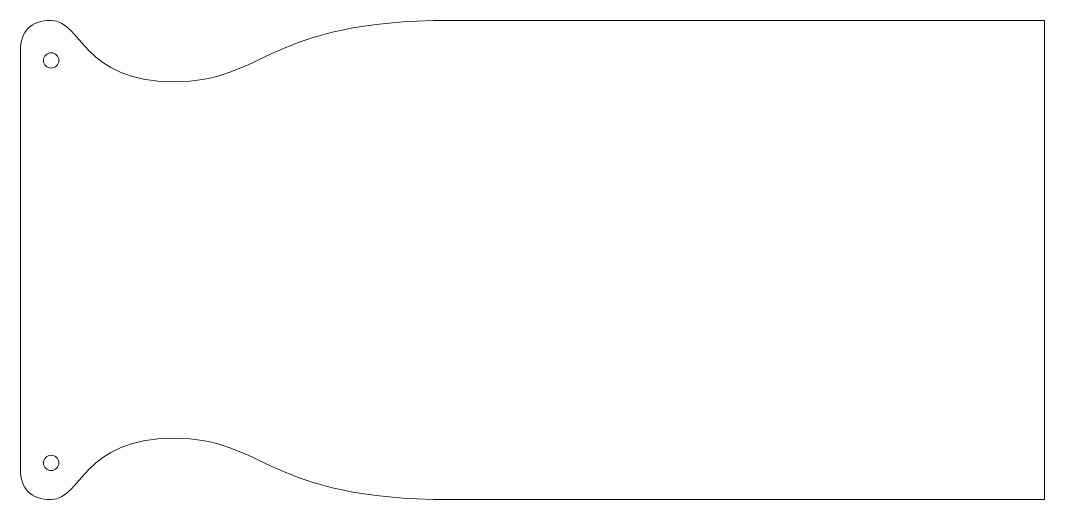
# Model space of a CAD drawing. Header units: millimetres. Extents: x 16 to 283, y -162 to -37.
import ezdxf

# ---------------------------------------------------------------- set-up
doc = ezdxf.new("R2010")
doc.units = ezdxf.units.MM
doc.header["$MEASUREMENT"] = 0
doc.layers.add('Layer 1', color=7, linetype='Continuous', lineweight=0)

# ---------------------------------------------------------------- blocks, each defined once
blk = doc.blocks.new('Block_0')
at = {"layer": 'Layer 1', "color": 18, "lineweight": 9, "true_color": 0x010101}
for centre in [(24.5, -47.94), (24.5, -152.94)]:
    blk.add_circle(centre, 2, dxfattribs=at)
blk.add_open_spline([(24.5, -37.5), (19.17, -37.5), (16.5, -40.17), (16.5, -45.5), (16.5, -45.5), (16.5, -100), (16.5, -100), (16.5, -100), (16.5, -154.5), (16.5, -154.5), (16.5, -159.83), (19.17, -162.5), (24.5, -162.5), (32.5, -162.5), (32.5, -146.5), (56.5, -146.5), (80.5, -146.5), (80.5, -162.5), (128.5, -162.5), (128.5, -162.5), (283.5, -162.5), (283.5, -162.5), (283.5, -162.5), (283.5, -37.5), (283.5, -37.5), (283.5, -37.5), (128.5, -37.5), (128.5, -37.5), (80.5, -37.5), (80.5, -53.5), (56.5, -53.5), (32.5, -53.5), (32.5, -37.5), (24.5, -37.5)], degree=3, knots=[0, 0, 0, 0, 1, 1, 1, 2, 2, 2, 3, 3, 3, 4, 4, 4, 5, 5, 5, 6, 6, 6, 7, 7, 7, 8, 8, 8, 9, 9, 9, 10, 10, 10, 11, 11, 11, 11], dxfattribs=at)

msp = doc.modelspace()

# ---------------------------------------------------------------- block references
at = {"layer": 'Layer 1'}
msp.add_blockref('Block_0', (0, 0), dxfattribs=at)

doc.saveas('drawing.dxf')
